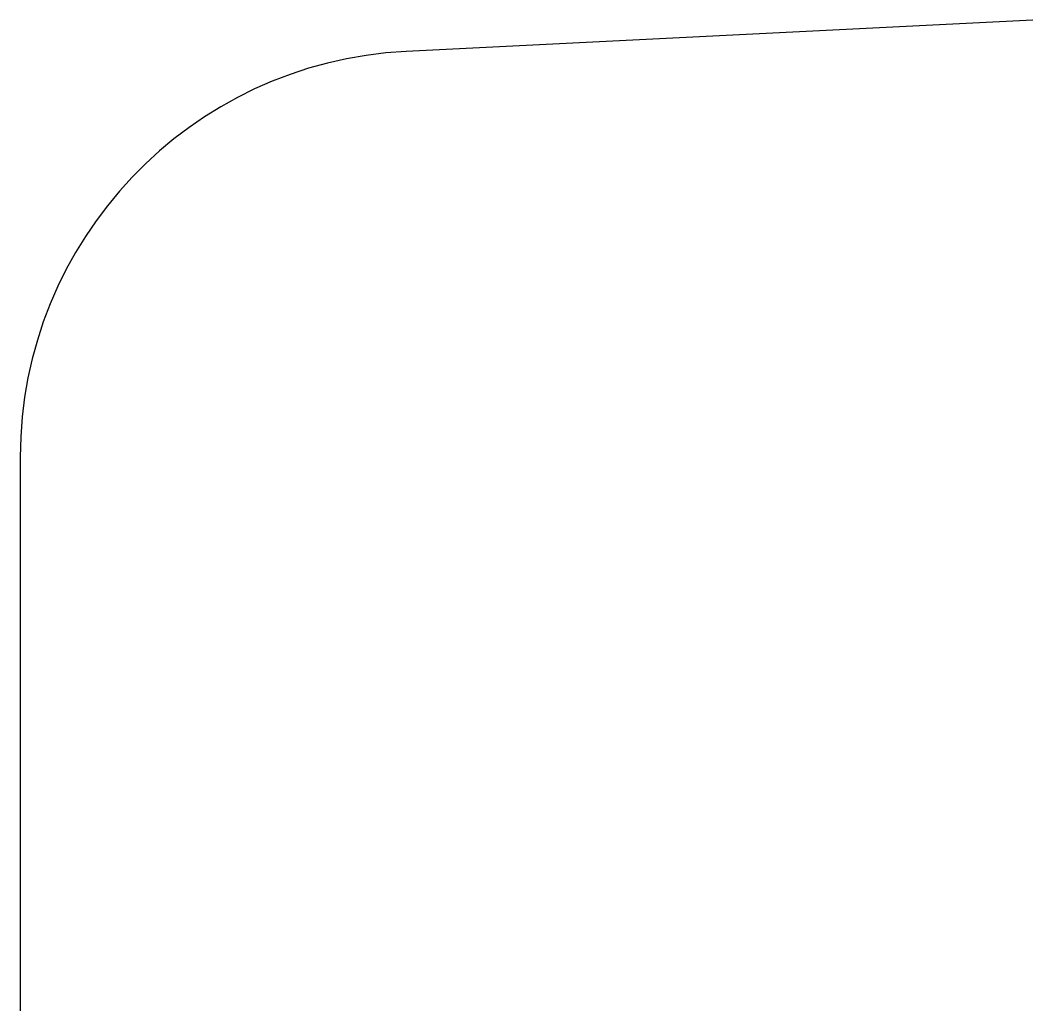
# Model space of a CAD drawing. Header units: millimetres. Extents: x 2.06 to 4.84, y -2.34 to 0.39.
import ezdxf

# ---------------------------------------------------------------- set-up
doc = ezdxf.new("R2010")
doc.units = ezdxf.units.MM
doc.header["$LTSCALE"] = 0.4

msp = doc.modelspace()

# ---------------------------------------------------------------- linework, layer by layer
at = {"color": 7, "linetype": 'Continuous', "lineweight": 25}
msp.add_lwpolyline([(4.8445, 0.3893), (3.1194, 0.3034, 0.399718), (2.0574, -0.8128), (2.0574, -2.3368)], format="xyb", dxfattribs=at)

doc.saveas('drawing.dxf')
